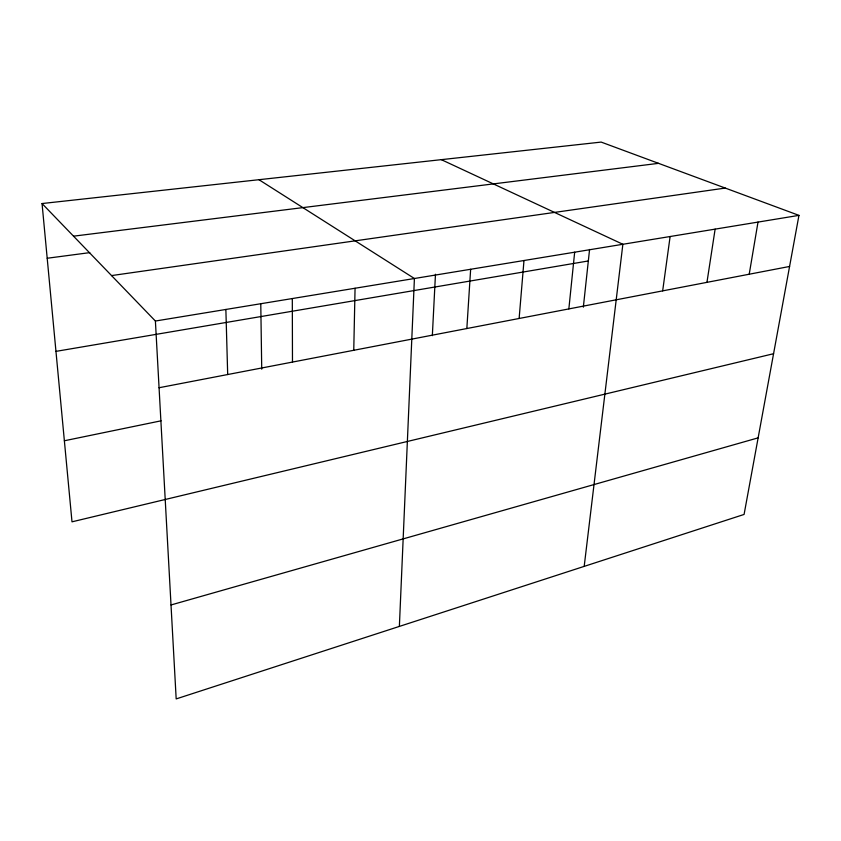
<?xml version="1.0" encoding="UTF-8"?>
<svg xmlns="http://www.w3.org/2000/svg" width="841" height="841" viewBox="0 0 841 841"><rect width="100%" height="100%" fill="white"/><g stroke="black" fill="none" stroke-linecap="round" stroke-linejoin="round"><path stroke-width="1.26" d="M353.756 350.287L355.06 288.253M399.37 626.419L414.413 278.508L258.954 179.701M432.337 335.654L435.47 274.24M466.839 328.537L470.645 269.278M519.128 318.476L523.985 260.521M568.852 308.91L574.666 252.195M583.339 307.175L589.573 249.451M584.19 566.382L622.866 244.279L441.325 159.653M662.666 290.87L670.119 236.521M706.955 282.345L715.123 229.13M749.215 274.219L758.014 222.087M798.95 215.37L744.085 514.44L176.179 698.913L155.396 321.031L42.05 203.543L601.157 142.087L798.95 215.37L155.396 321.031M171.017 604.963L758.14 437.856M773.573 353.714L72 521.83L42.05 203.543M64.368 440.768L161.073 420.815M159.065 387.733L789.583 266.46M55.958 351.37L588.332 260.962M111.548 275.585L725.257 188.069M47.201 258.25L89.756 252.636M73.524 236.174L658.524 163.343M225.872 309.467L227.69 374.529M260.773 303.685L261.73 369.188M292.311 298.555L292.479 362.072"/></g></svg>
